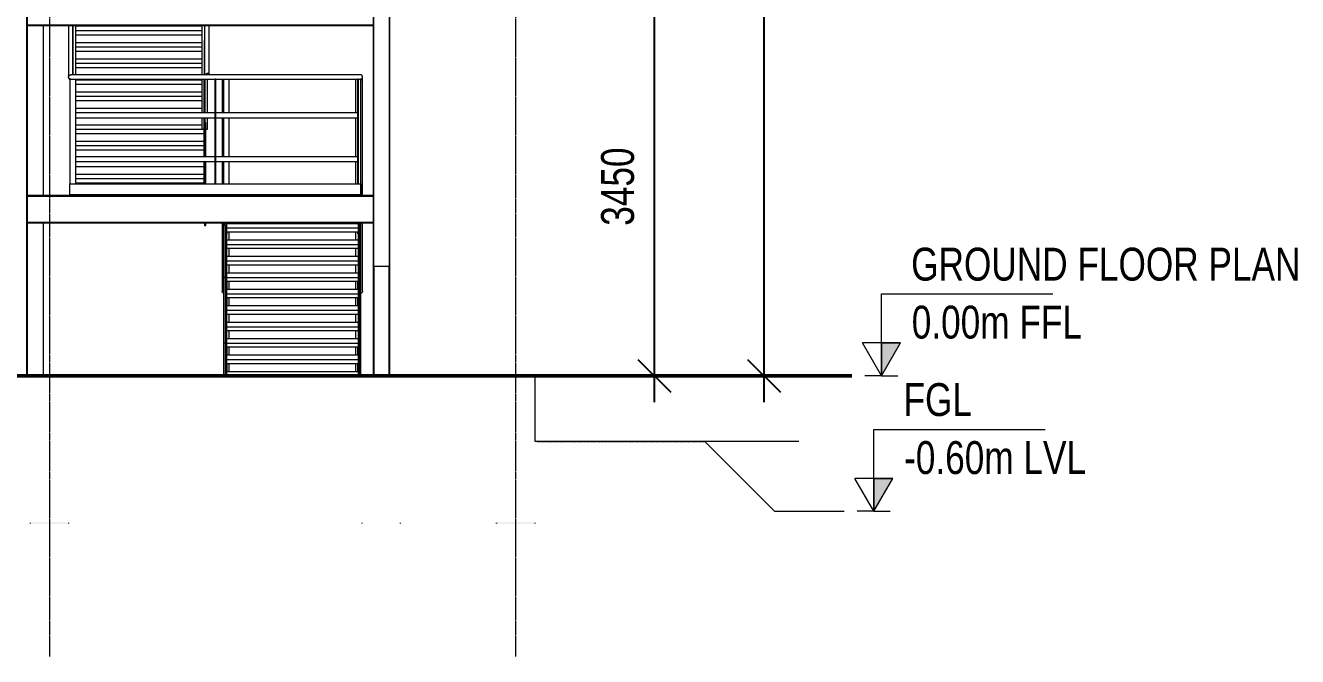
# Model space of a CAD drawing. Header units: millimetres. Extents: x -29259 to 87313, y -139821 to 46728.
# Drawn here: x 48352 to 59949, y -120273 to -114518 of the extents above; entities that cross this region are included whole.
import ezdxf

# ---------------------------------------------------------------- set-up
doc = ezdxf.new("R2010")
doc.units = ezdxf.units.MM
for name, pattern in [('Centre', [31.75, 6.35, -4.7625, 15.875, -4.7625]), ('Grid Line', [22.225, 12.7, -3.175, 3.175, -3.175]), ('Hidden', [7.14375, 4.7625, -2.38125])]:
    doc.linetypes.add(name, pattern=pattern)
for name, color, linetype, lineweight in [('A-ANNO-DIMS', 211, 'Continuous', 9), ('A-DETL-PATH', 215, 'Continuous', 50), ('A-DETL-THIN', 151, 'Continuous', 9), ('A-FLOR-HRAL', 11, 'Continuous', 9), ('A-FLOR-LEVL', 51, 'Continuous', 9), ('A-WALL', 113, 'Continuous', 18), ('P-PIPE', 3, 'Continuous', 9), ('S-BEAM', 12, 'Continuous', 9), ('S-COLS', 52, 'Continuous', 18), ('S-GRID', 8, 'Continuous', 9), ('S-STRS', 31, 'Continuous', 9)]:
    doc.layers.add(name, color=color, linetype=linetype, lineweight=lineweight)
doc.styles.add('Century Gothic', font='GOTHIC.TTF', dxfattribs={"width": 0.8, "height": 450})
doc.styles.add('Century Gothic_2', font='GOTHIC.TTF', dxfattribs={"width": 0.8, "height": 300})
doc.dimstyles.new('Diagonal_-_3mm_Century_Gothic', dxfattribs={"dimscale": 304.8, "dimtxt": 313.250481, "dimasz": 0.984252, "dimexe": 0.787402, "dimexo": 0.492126, "dimgap": 0.574147, "dimtad": 1, "dimdec": 0, "dimzin": 0, "dimdsep": 46, "dimtxsty": 'Century Gothic_2', "dimblk1": 'OBLIQUE', "dimblk2": 'OBLIQUE', "dimsah": 1, "dimcen": 0.09, "dimdle": 0.787402, "dimazin": 0, "dimtfac": 1, "dimtdec": 4, "dimtix": 1, "dimtmove": 0, "dimatfit": 3, "dimfxl": 1, "dimtvp": 1, "dimtfill": 1, "dimtolj": 1, "dimtzin": 0, "dimarcsym": 2})

# ---------------------------------------------------------------- blocks, each defined once
blk = doc.blocks.new('RHS-Rectangular Hollow Section-Column - 300x150x6RHS-1471295-SOUTH FACADE')
at = {"layer": 'S-COLS', "color": 250, "linetype": 'Hidden', "lineweight": 9}
for p, q in [((17480, 1000), (17480, 0)), ((17618, 0), (17618, 1000))]:
    blk.add_line(p, q, dxfattribs=at)
blk = doc.blocks.new('RHS-Rectangular Hollow Section-Column - 1452499-SOUTH FACADE')
at = {"layer": 'S-COLS', "color": 250, "lineweight": 9}
for p, q in [((17474, 1000), (17474, 0)), ((17474, 1000), (17486, 1000)), ((17486, 1000), (17612, 1000)), ((17612, 1000), (17624, 1000)), ((17624, 0), (17624, 1000))]:
    blk.add_line(p, q, dxfattribs=at)
blk = doc.blocks.new('Roaster Building_ST_RVT2022_detached_rvt-2-SOUTH FACADE')
at = {"layer": 'S-COLS', "lineweight": 5}
blk.add_hatch(color=10, dxfattribs=at).paths.add_polyline_path([(18949, -1346), (18949, -1340), (18599, -1340), (18599, -1346)])
at = {"layer": 'S-COLS', "color": 250, "lineweight": 9}
for p, q in [((14349, -1346), (14349, -1340)), ((14699, -1346), (14699, -1340)), ((17374, -1346), (17374, -1340)), ((17724, -1346), (17724, -1340))]:
    blk.add_line(p, q, dxfattribs=at)
at = {"layer": 'S-COLS', "color": 254}
for p, q in [((18599, -1346), (18599, -1340)), ((18949, -1346), (18949, -1340))]:
    blk.add_line(p, q, dxfattribs=at)
at = {"layer": 'S-COLS', "color": 250, "lineweight": 9}
for name in ['RHS-Rectangular Hollow Section-Column - 1452499-SOUTH FACADE', 'RHS-Rectangular Hollow Section-Column - 300x150x6RHS-1471295-SOUTH FACADE']:
    blk.add_blockref(name, (0, 0), dxfattribs=at)
blk = doc.blocks.new('RHS-Rectangular Hollow Section-Column - 300x150x6RHS-1532597-SOUTH FACADE')
at = {"layer": 'S-COLS', "color": 250, "linetype": 'Hidden', "lineweight": 9}
for p, q in [((17480, 0), (17480, 14535)), ((17618, 14535), (17618, 0))]:
    blk.add_line(p, q, dxfattribs=at)
blk = doc.blocks.new('RHS-Rectangular Hollow Section-Column - 804097-SOUTH FACADE')
at = {"layer": 'S-COLS', "color": 250, "lineweight": 9}
for p, q in [((17474, 14535), (17474, 0)), ((17474, 14535), (17486, 14535)), ((17486, 14535), (17612, 14535)), ((17612, 14535), (17624, 14535)), ((17624, 0), (17624, 14535))]:
    blk.add_line(p, q, dxfattribs=at)
blk = doc.blocks.new('RHS-Rectangular Hollow Section - 250x150x6RHS-1527155-SOUTH FACADE')
at = {"layer": 'S-BEAM', "color": 250}
for p, q in [((17474, 3445), (14318, 3445)), ((14318, 3195), (17474, 3195))]:
    blk.add_line(p, q, dxfattribs=at)
at = {"layer": 'S-BEAM', "color": 250, "linetype": 'Hidden'}
for p, q in [((14318, 3439), (17474, 3439)), ((14318, 3201), (17474, 3201))]:
    blk.add_line(p, q, dxfattribs=at)
blk = doc.blocks.new('Railing - MS FLAT 50x5mm-1534085-SOUTH FACADE')
at = {"layer": 'A-FLOR-HRAL', "color": 253}
for p, q in [((15912, 4023), (15937, 4023)), ((15912, 4020), (15912, 4023)), ((15912, 4020), (15912, 3445)), ((15937, 4020), (15912, 4020))]:
    blk.add_line(p, q, dxfattribs=at)
blk = doc.blocks.new('Railing - MS FLAT 50x5mm-1534083-SOUTH FACADE')
at = {"layer": 'A-FLOR-HRAL', "color": 253}
for p, q in [((15912, 3195), (15912, 2745)), ((15912, 2705), (15912, 2400)), ((15962, 2400), (15962, 2705)), ((15912, 2350), (15912, 2250)), ((15962, 2250), (15962, 2350)), ((15949, 2250), (15962, 2250))]:
    blk.add_line(p, q, dxfattribs=at)
blk = doc.blocks.new('Railing - MS FLAT 50x5mm-1534081-SOUTH FACADE')
at = {"layer": 'A-FLOR-HRAL', "color": 253}
for p, q in [((16112, 900), (16112, 1395)), ((16162, 1390), (16162, 1395)), ((16162, 1240), (16162, 1310)), ((16162, 1090), (16162, 1160)), ((16162, 940), (16162, 1010)), ((16112, 900), (16125, 900))]:
    blk.add_line(p, q, dxfattribs=at)
blk = doc.blocks.new('Railing - MS FLAT 50x5mm-1534079-SOUTH FACADE')
at = {"layer": 'A-FLOR-HRAL', "color": 253}
for p, q in [((16112, 300), (16112, 900)), ((16162, 790), (16162, 860)), ((16162, 640), (16162, 710)), ((16162, 490), (16162, 560)), ((16162, 340), (16162, 410)), ((16112, 300), (16125, 300))]:
    blk.add_line(p, q, dxfattribs=at)
blk = doc.blocks.new('Railing - MS FLAT 50x5mm-1533993-SOUTH FACADE')
at = {"layer": 'A-FLOR-HRAL', "color": 253}
for p, q in [((15912, 4505), (15912, 4023)), ((15937, 4505), (15912, 4505))]:
    blk.add_line(p, q, dxfattribs=at)
blk = doc.blocks.new('Railing - MS FLAT 50x5mm-V44-SOUTH FACADE')
at = {"layer": 'A-FLOR-HRAL', "color": 253}
for p, q in [((15934, 2400), (15934, 2705)), ((15940, 2705), (15940, 2400)), ((15934, 2000), (15934, 2350)), ((15940, 2350), (15940, 2000)), ((15934, 1750), (15934, 1950)), ((15940, 1950), (15940, 1750))]:
    blk.add_line(p, q, dxfattribs=at)
blk = doc.blocks.new('Railing - MS FLAT 50x5mm-1534076-SOUTH FACADE')
at = {"layer": 'A-FLOR-HRAL', "color": 253}
for p, q in [((16112, 2400), (16112, 2701)), ((16162, 2701), (16112, 2701)), ((16162, 2400), (16162, 2701)), ((16112, 2000), (16112, 2350)), ((16162, 2000), (16162, 2350)), ((16112, 1750), (16112, 1950)), ((16162, 1750), (16162, 1950))]:
    blk.add_line(p, q, dxfattribs=at)
blk = doc.blocks.new('Railing - MS FLAT 50x5mm-V45-SOUTH FACADE')
at = {"layer": 'A-FLOR-HRAL', "color": 253}
for p, q in [((16140, 4002), (16140, 4093)), ((16140, 3831), (16140, 3922)), ((16140, 3661), (16140, 3751)), ((16140, 3490), (16140, 3581))]:
    blk.add_line(p, q, dxfattribs=at)
blk = doc.blocks.new('Railing - MS FLAT 50x5mm-V46-SOUTH FACADE')
at = {"layer": 'A-FLOR-HRAL', "color": 253}
for p, q in [((16112, 0), (16112, 300)), ((16162, 190), (16162, 260)), ((16162, 40), (16162, 110))]:
    blk.add_line(p, q, dxfattribs=at)
blk = doc.blocks.new('Railing - Railing-1515944-SOUTH FACADE')
at = {"layer": 'A-FLOR-HRAL', "color": 253}
for p, q in [((15937, 4200), (15934, 4200)), ((15934, 4200), (15934, 4023)), ((15976, 4200), (16112, 4200)), ((16112, 4150), (15976, 4150)), ((15934, 3720), (15934, 3445)), ((15977, 3800), (16112, 3800)), ((16112, 3750), (15977, 3750)), ((15934, 3059), (15934, 2745)), ((16139, 1395), (16139, 1390)), ((16139, 1310), (16139, 1296)), ((16139, 860), (16139, 790)), ((16139, 710), (16139, 646)), ((16139, 260), (16139, 190)), ((16139, 110), (16139, 40))]:
    blk.add_line(p, q, dxfattribs=at)
for name in ['Railing - MS FLAT 50x5mm-1533993-SOUTH FACADE', 'Railing - MS FLAT 50x5mm-V45-SOUTH FACADE', 'Railing - MS FLAT 50x5mm-1534085-SOUTH FACADE', 'Railing - MS FLAT 50x5mm-1534083-SOUTH FACADE', 'Railing - MS FLAT 50x5mm-V44-SOUTH FACADE', 'Railing - MS FLAT 50x5mm-1534076-SOUTH FACADE', 'Railing - MS FLAT 50x5mm-1534081-SOUTH FACADE', 'Railing - MS FLAT 50x5mm-1534079-SOUTH FACADE', 'Railing - MS FLAT 50x5mm-V46-SOUTH FACADE']:
    blk.add_blockref(name, (0, 0))
blk = doc.blocks.new('Top Rail Type - Top Rail_Internal_-1515961-SOUTH FACADE')
at = {"layer": 'A-FLOR-HRAL', "color": 253}
for p, q in [((15937, 4525), (15937, 3445)), ((16097, 4545), (15957, 4545)), ((15977, 3445), (15977, 4525)), ((15977, 4505), (16112, 4505)), ((15937, 3195), (15937, 2745)), ((15977, 2747), (15977, 3195)), ((15977, 2745), (15977, 2747)), ((16097, 2705), (16097, 2400)), ((16137, 2698), (16137, 2705)), ((16097, 2350), (16097, 2000)), ((16097, 1950), (16097, 1750)), ((16097, 1395), (16097, 772))]:
    blk.add_line(p, q, dxfattribs=at)
at = {"layer": 'A-FLOR-HRAL', "color": 253, "flags": 128}
for points in [[(15977, 2747), (15976, 2751), (15974, 2754), (15971, 2757), (15967, 2758), (15962, 2757), (15957, 2756), (15951, 2753), (15947, 2749), (15943, 2745)], [(16097, 2704), (16099, 2701), (16102, 2699), (16107, 2698), (16111, 2698)], [(16120, 2702), (16122, 2703), (16125, 2705)], [(16111, 750), (16107, 753), (16102, 756), (16099, 761), (16097, 766), (16097, 772)]]:
    blk.add_lwpolyline(points, dxfattribs=at)
at = {"layer": 'A-FLOR-HRAL', "color": 253}
blk.add_open_spline([(15977, 4525), (15977, 4527), (15976, 4530), (15974, 4535), (15971, 4539), (15965, 4544), (15957, 4546), (15948, 4544), (15942, 4539), (15939, 4535), (15937, 4530), (15937, 4527), (15937, 4525)], degree=3, knots=[0, 0, 0, 0, 0.083333, 0.166667, 0.25, 0.333333, 0.5, 0.666667, 0.75, 0.833333, 0.916667, 1, 1, 1, 1], dxfattribs=at)
blk = doc.blocks.new('Railing - MS FLAT 50x5mm-1534088-SOUTH FACADE')
at = {"layer": 'A-FLOR-HRAL', "color": 253}
for p, q in [((14737, 3601), (14762, 3601)), ((14762, 3598), (14737, 3598)), ((14762, 3601), (14762, 3598)), ((14762, 3445), (14762, 3598)), ((14762, 2745), (14762, 3195))]:
    blk.add_line(p, q, dxfattribs=at)
blk = doc.blocks.new('Railing - MS FLAT 50x5mm-V47-SOUTH FACADE')
at = {"layer": 'A-FLOR-HRAL', "color": 253}
for p, q in [((14740, 4505), (14737, 4505)), ((14740, 3601), (14740, 4505))]:
    blk.add_line(p, q, dxfattribs=at)
blk = doc.blocks.new('Railing - MS FLAT 50x5mm-V48-SOUTH FACADE')
at = {"layer": 'A-FLOR-HRAL', "color": 253}
for p, q in [((14347, 3450), (14347, 4505)), ((14353, 4505), (14347, 4505)), ((14353, 3450), (14353, 4505)), ((14347, 3450), (14353, 3450))]:
    blk.add_line(p, q, dxfattribs=at)
blk = doc.blocks.new('Railing - Railing-1517779-SOUTH FACADE')
at = {"layer": 'A-FLOR-HRAL', "color": 253}
for p, q in [((14353, 4200), (14697, 4200)), ((14739, 3601), (14739, 4188)), ((14697, 4150), (14353, 4150)), ((14353, 3800), (14697, 3800)), ((14697, 3750), (14353, 3750)), ((14739, 2745), (14739, 3195))]:
    blk.add_line(p, q, dxfattribs=at)
for name in ['Railing - MS FLAT 50x5mm-V48-SOUTH FACADE', 'Railing - MS FLAT 50x5mm-V47-SOUTH FACADE', 'Railing - MS FLAT 50x5mm-1534088-SOUTH FACADE']:
    blk.add_blockref(name, (0, 0))
blk = doc.blocks.new('Top Rail Type - Top Rail_Internal_-1517796-SOUTH FACADE')
at = {"layer": 'A-FLOR-HRAL', "color": 253}
for p, q in [((14717, 4545), (14350, 4545)), ((14350, 4525), (14350, 4545)), ((14350, 4505), (14350, 4525)), ((14717, 4545), (14717, 4525)), ((14350, 4505), (14697, 4505)), ((14697, 4512), (14697, 3445)), ((14737, 3445), (14737, 4512)), ((14697, 3195), (14697, 2722)), ((14737, 2745), (14737, 3195)), ((14697, 2724), (14697, 2722))]:
    blk.add_line(p, q, dxfattribs=at)
at = {"layer": 'A-FLOR-HRAL', "color": 253, "flags": 128}
for points in [[(14717, 4534), (14722, 4534), (14727, 4531), (14731, 4528), (14734, 4523), (14736, 4518), (14737, 4512)], [(14697, 2722), (14697, 2716), (14699, 2711), (14702, 2706), (14707, 2703), (14711, 2700)]]:
    blk.add_lwpolyline(points, dxfattribs=at)
blk = doc.blocks.new('Railing - MS FLAT 50x5mm-1534092-SOUTH FACADE')
at = {"layer": 'A-FLOR-HRAL', "color": 253}
for p, q in [((17312, 860), (17312, 790)), ((17362, 300), (17362, 900)), ((17312, 710), (17312, 640)), ((17312, 560), (17312, 490)), ((17312, 410), (17312, 340)), ((17349, 300), (17362, 300))]:
    blk.add_line(p, q, dxfattribs=at)
blk = doc.blocks.new('Railing - MS FLAT 50x5mm-1534090-SOUTH FACADE')
at = {"layer": 'A-FLOR-HRAL', "color": 253}
for p, q in [((17362, 1645), (17362, 1650)), ((17312, 1395), (17312, 1390)), ((17362, 900), (17362, 1395)), ((17312, 1310), (17312, 1240)), ((17312, 1160), (17312, 1090)), ((17312, 1010), (17312, 940)), ((17349, 900), (17362, 900))]:
    blk.add_line(p, q, dxfattribs=at)
blk = doc.blocks.new('Railing - MS FLAT 50x5mm-V76-SOUTH FACADE')
at = {"layer": 'A-FLOR-HRAL', "color": 253}
for p, q in [((17312, 260), (17312, 190)), ((17362, 0), (17362, 300)), ((17312, 110), (17312, 40))]:
    blk.add_line(p, q, dxfattribs=at)
blk = doc.blocks.new('Railing - MS FLAT 50x5mm-V77-SOUTH FACADE')
at = {"layer": 'A-FLOR-HRAL', "color": 253}
for p, q in [((17312, 2701), (17312, 2400)), ((17334, 2701), (17312, 2701)), ((17362, 2701), (17340, 2701)), ((17362, 1750), (17362, 2701)), ((17312, 2350), (17312, 2000)), ((17312, 1950), (17312, 1750))]:
    blk.add_line(p, q, dxfattribs=at)
blk = doc.blocks.new('Railing - Railing-1535804-SOUTH FACADE')
at = {"layer": 'A-FLOR-HRAL', "color": 253}
for p, q in [((17339, 1645), (17339, 1650)), ((17334, 1390), (17334, 1395)), ((17334, 1296), (17334, 1310)), ((17334, 790), (17334, 860)), ((17334, 646), (17334, 710)), ((17334, 190), (17334, 260)), ((17334, 40), (17334, 110))]:
    blk.add_line(p, q, dxfattribs=at)
for name in ['Railing - MS FLAT 50x5mm-V77-SOUTH FACADE', 'Railing - MS FLAT 50x5mm-1534090-SOUTH FACADE', 'Railing - MS FLAT 50x5mm-1534092-SOUTH FACADE', 'Railing - MS FLAT 50x5mm-V76-SOUTH FACADE']:
    blk.add_blockref(name, (0, 0))
blk = doc.blocks.new('Top Rail Type - Top Rail_Internal_-1535808-SOUTH FACADE')
at = {"layer": 'A-FLOR-HRAL', "color": 253}
for p, q in [((17377, 2722), (17377, 2724)), ((17377, 1645), (17377, 2722)), ((17377, 772), (17377, 1395))]:
    blk.add_line(p, q, dxfattribs=at)
at = {"layer": 'A-FLOR-HRAL', "color": 253, "flags": 128}
for points in [[(17362, 2700), (17367, 2703), (17371, 2706), (17374, 2711), (17376, 2716), (17377, 2722)], [(17377, 772), (17376, 766), (17374, 761), (17371, 756), (17367, 753), (17362, 750)]]:
    blk.add_lwpolyline(points, dxfattribs=at)
blk = doc.blocks.new('Railing - MS FLAT 50x5mm-V70-SOUTH FACADE')
at = {"layer": 'A-FLOR-HRAL', "color": 253}
for p, q in [((16034, 10720), (16034, 11675)), ((16040, 11675), (16034, 11675)), ((16040, 10720), (16040, 11675))]:
    blk.add_line(p, q, dxfattribs=at)
blk = doc.blocks.new('Railing - MS FLAT 50x5mm-V71-SOUTH FACADE')
at = {"layer": 'A-FLOR-HRAL', "color": 253}
for p, q in [((14712, 10720), (14712, 11675)), ((14717, 11675), (14712, 11675)), ((14762, 10720), (14762, 11675))]:
    blk.add_line(p, q, dxfattribs=at)
blk = doc.blocks.new('Railing - MS FLAT 50x5mm-V72-SOUTH FACADE')
at = {"layer": 'A-FLOR-HRAL', "color": 253}
for p, q in [((17312, 11675), (17312, 11370)), ((17362, 11675), (17357, 11675)), ((17362, 10720), (17362, 11675)), ((17312, 11320), (17312, 10970)), ((17312, 10920), (17312, 10720))]:
    blk.add_line(p, q, dxfattribs=at)
blk = doc.blocks.new('Railing - Railing-1535953-SOUTH FACADE')
at = {"layer": 'A-FLOR-HRAL', "color": 253}
for p, q in [((14762, 2400), (16034, 2400)), ((16034, 2350), (14762, 2350)), ((16040, 2400), (17334, 2400)), ((17334, 2350), (16040, 2350)), ((14762, 2000), (16034, 2000)), ((16040, 2000), (17334, 2000)), ((16034, 1950), (14762, 1950)), ((17334, 1950), (16040, 1950)), ((14709, 1650), (14709, 1750)), ((14709, 1750), (17359, 1750)), ((17359, 1750), (17359, 1650)), ((17364, 1750), (17359, 1750)), ((17359, 1750), (17359, 1650)), ((17364, 1650), (17364, 1750)), ((17359, 1650), (14709, 1650)), ((17359, 1650), (17364, 1650))]:
    blk.add_line(p, q, dxfattribs=at)
for name, p in [('Railing - MS FLAT 50x5mm-V71-SOUTH FACADE', (0, -8970)), ('Railing - MS FLAT 50x5mm-V70-SOUTH FACADE', (0, -8970)), ('Railing - MS FLAT 50x5mm-V72-SOUTH FACADE', (0, -8970)), ('Railing - MS FLAT 50x5mm-V70-SOUTH FACADE', (1300, -8970))]:
    blk.add_blockref(name, p)
blk = doc.blocks.new('Top Rail Type - Top Rail_Internal_-1535957-SOUTH FACADE')
at = {"layer": 'A-FLOR-HRAL', "color": 253}
for p, q in [((17357, 2745), (14717, 2745)), ((14717, 2705), (17357, 2705))]:
    blk.add_line(p, q, dxfattribs=at)
for points, knots in [([(14697, 2725), (14697, 2727), (14697, 2729), (14698, 2733), (14699, 2735), (14700, 2737), (14702, 2738), (14703, 2739), (14704, 2741), (14706, 2742), (14708, 2743), (14709, 2743), (14710, 2744), (14711, 2744), (14713, 2745), (14714, 2745), (14715, 2745), (14716, 2745), (14717, 2745)], [0, 0, 0, 0, 0.0833333, 0.125, 0.1666667, 0.2083333, 0.2291667, 0.25, 0.2916667, 0.3333333, 0.3541667, 0.375, 0.3958333, 0.4166667, 0.4375, 0.4583333, 0.4791667, 0.5, 0.5, 0.5, 0.5]), ([(14717, 2705), (14716, 2705), (14715, 2705), (14714, 2705), (14713, 2705), (14711, 2706), (14710, 2706), (14709, 2707), (14708, 2707), (14707, 2708), (14705, 2708), (14704, 2709), (14703, 2711), (14702, 2712), (14700, 2713), (14699, 2715), (14698, 2717), (14697, 2721), (14697, 2723), (14697, 2725)], [0.5, 0.5, 0.5, 0.5, 0.5208333, 0.5416667, 0.5625, 0.5833333, 0.6041667, 0.625, 0.6458333, 0.6666667, 0.6875, 0.7083333, 0.75, 0.7708333, 0.7916667, 0.8333333, 0.875, 0.9166667, 1, 1, 1, 1]), ([(17377, 2725), (17377, 2727), (17376, 2729), (17375, 2733), (17374, 2735), (17373, 2737), (17372, 2738), (17370, 2739), (17369, 2741), (17367, 2742), (17365, 2743), (17364, 2743), (17363, 2744), (17362, 2744), (17361, 2745), (17359, 2745), (17358, 2745), (17357, 2745), (17357, 2745)], [0, 0, 0, 0, 0.0833333, 0.125, 0.1666667, 0.2083333, 0.2291667, 0.25, 0.2916667, 0.3333333, 0.3541667, 0.375, 0.3958333, 0.4166667, 0.4375, 0.4583333, 0.4791667, 0.5, 0.5, 0.5, 0.5]), ([(17357, 2705), (17357, 2705), (17358, 2705), (17359, 2705), (17361, 2705), (17362, 2706), (17363, 2706), (17364, 2707), (17365, 2707), (17367, 2708), (17368, 2708), (17369, 2709), (17370, 2711), (17372, 2712), (17373, 2713), (17374, 2715), (17375, 2717), (17376, 2721), (17377, 2723), (17377, 2725)], [0.5, 0.5, 0.5, 0.5, 0.5208333, 0.5416667, 0.5625, 0.5833333, 0.6041667, 0.625, 0.6458333, 0.6666667, 0.6875, 0.7083333, 0.75, 0.7708333, 0.7916667, 0.8333333, 0.875, 0.9166667, 1, 1, 1, 1])]:
    blk.add_open_spline(points, degree=3, knots=knots, dxfattribs=at)
blk = doc.blocks.new('Roaster Building_ST_RVT2022 _SST__rvt-2-SOUTH FACADE')
at = {"layer": 'S-COLS', "lineweight": 5}
for points in [[(14699, -1346), (14699, -1340), (14349, -1340), (14349, -1346), (14388, -1346)], [(18949, -1346), (18950, -1346), (18949, -1340), (18600, -1340), (18600, -1346)]]:
    blk.add_hatch(color=10, dxfattribs=at).paths.add_polyline_path(points)
at = {"layer": 'S-COLS', "color": 254}
for p, q in [((18950, -600), (18950, -450)), ((14349, -1346), (14349, -1340)), ((14699, -1346), (14699, -1340)), ((18600, -1346), (18600, -1340)), ((18950, -1346), (18950, -1340))]:
    blk.add_line(p, q, dxfattribs=at)
at = {"layer": 'S-COLS', "color": 250, "lineweight": 9}
for p, q in [((17374, -1346), (17374, -1340)), ((17724, -1346), (17724, -1340))]:
    blk.add_line(p, q, dxfattribs=at)
at = {"layer": 'S-STRS', "color": 253}
for p, q in [((14762, 3190), (15912, 3190)), ((14762, 3150), (15912, 3150)), ((14762, 3110), (15912, 3110)), ((14762, 3040), (15912, 3040)), ((14762, 3000), (15912, 3000)), ((14762, 2960), (15912, 2960)), ((14762, 2890), (15912, 2890)), ((14762, 2850), (15912, 2850)), ((14762, 2810), (15912, 2810)), ((14762, 2700), (15912, 2700)), ((14762, 2660), (15912, 2660)), ((14762, 2590), (15912, 2590)), ((14762, 2550), (15912, 2550)), ((14762, 2510), (15912, 2510)), ((14762, 2440), (15912, 2440)), ((14762, 2290), (15912, 2290)), ((14762, 2250), (15934, 2250)), ((14762, 2210), (15934, 2210)), ((15949, 2000), (15949, 2311)), ((14762, 2140), (15934, 2140)), ((14762, 2100), (15934, 2100)), ((14762, 2060), (15934, 2060)), ((14762, 1910), (15934, 1910)), ((15949, 1750), (15949, 1950)), ((14762, 1840), (15934, 1840)), ((14762, 1800), (15934, 1800)), ((14762, 1760), (15934, 1760)), ((14725, 1650), (14725, 1645)), ((14737, 1645), (14737, 1650)), ((17337, 1645), (17337, 1650)), ((15937, 1395), (15937, 1372)), ((15949, 1372), (15949, 1395)), ((16125, 1372), (16125, 1395)), ((16137, 1395), (16137, 1372)), ((17337, 1395), (17337, 0)), ((17349, 1395), (17349, 0)), ((15937, 1372), (15949, 1372)), ((16125, 1372), (16125, 0)), ((16137, 1372), (16125, 1372)), ((16137, 1390), (17337, 1390)), ((16137, 1372), (16137, 0)), ((17337, 1345), (16137, 1345)), ((17337, 1310), (16137, 1310)), ((16137, 1240), (17337, 1240)), ((17337, 1195), (16137, 1195)), ((17337, 1160), (16137, 1160)), ((16137, 1090), (17337, 1090)), ((17337, 1045), (16137, 1045)), ((17337, 1010), (16137, 1010)), ((16137, 940), (17337, 940)), ((17337, 895), (16137, 895)), ((17337, 860), (16137, 860)), ((16137, 790), (17337, 790)), ((17337, 745), (16137, 745)), ((17337, 710), (16137, 710)), ((16137, 640), (17337, 640)), ((17337, 595), (16137, 595)), ((17337, 560), (16137, 560)), ((16137, 490), (17337, 490)), ((17337, 445), (16137, 445)), ((17337, 410), (16137, 410)), ((16137, 340), (17337, 340)), ((17337, 295), (16137, 295)), ((17337, 260), (16137, 260)), ((16137, 190), (17337, 190)), ((17337, 145), (16137, 145)), ((17337, 110), (16137, 110)), ((16137, 40), (17337, 40))]:
    blk.add_line(p, q, dxfattribs=at)
at = {"layer": 'A-FLOR-HRAL', "color": 250, "lineweight": 9}
for name in ['Top Rail Type - Top Rail_Internal_-1517796-SOUTH FACADE', 'Top Rail Type - Top Rail_Internal_-1515961-SOUTH FACADE', 'Railing - Railing-1517779-SOUTH FACADE', 'Railing - Railing-1515944-SOUTH FACADE', 'Top Rail Type - Top Rail_Internal_-1535957-SOUTH FACADE', 'Railing - Railing-1535953-SOUTH FACADE', 'Railing - Railing-1535804-SOUTH FACADE', 'Top Rail Type - Top Rail_Internal_-1535808-SOUTH FACADE']:
    blk.add_blockref(name, (0, 0), dxfattribs=at)
at = {"layer": 'S-BEAM', "color": 250, "lineweight": 9}
for p in [(0, 0), (0, -1800)]:
    blk.add_blockref('RHS-Rectangular Hollow Section - 250x150x6RHS-1527155-SOUTH FACADE', p, dxfattribs=at)
at = {"layer": 'S-COLS', "color": 250, "lineweight": 9}
for name in ['RHS-Rectangular Hollow Section-Column - 804097-SOUTH FACADE', 'RHS-Rectangular Hollow Section-Column - 300x150x6RHS-1532597-SOUTH FACADE']:
    blk.add_blockref(name, (0, 0), dxfattribs=at)
blk = doc.blocks.new('Level - M_Level Head - Circle 3-912024-SOUTH FACADE')
at = {"layer": 'A-FLOR-LEVL'}
blk.add_hatch(color=256, dxfattribs=at).paths.add_polyline_path([(22107, 300), (22280, 300), (22107, 0)])
for p, q in [((22107, 747), (23669, 747)), ((22107, 300), (22107, 747)), ((22107, 0), (21934, 300)), ((22107, 300), (21934, 300)), ((22107, 0), (22280, 300)), ((22107, 300), (22280, 300)), ((22107, 0), (22107, 300)), ((22107, 300), (22107, 0)), ((22107, 0), (22280, 300)), ((22280, 300), (22107, 300)), ((22107, 0), (21957, 0)), ((22107, 0), (22257, 0))]:
    blk.add_line(p, q, dxfattribs=at)
blk = doc.blocks.new('_Oblique')
at = {"color": 0, "linetype": 'ByBlock', "lineweight": -2}
blk.add_line((-0.5, -0.5), (0.5, 0.5), dxfattribs=at)
blk = doc.blocks.new('*D1159')
at = {"layer": 'A-ANNO-DIMS', "color": 0, "lineweight": -2, "transparency": 16777216}
for p, q in [((54085, -114023), (54085, -117953)), ((54147, -114263), (53845, -114263)), ((54147, -117713), (53845, -117713))]:
    blk.add_line(p, q, dxfattribs=at)
at = {"layer": 'Defpoints', "color": 0, "transparency": 16777216}
for p in [(54297, -114263), (54085, -117713), (54297, -117713)]:
    blk.add_point(p, dxfattribs=at)
at = {"layer": 'A-ANNO-DIMS', "color": 0, "lineweight": -2, "transparency": 16777216, "xscale": 299.9999999999999, "yscale": 299.9999999999999, "zscale": 299.9999999999999}
for p, rotation in [((54085, -114263), 90), ((54085, -117713), 270)]:
    blk.add_blockref('_Oblique', p, dxfattribs=dict(at, rotation=rotation))
at = {"layer": 'A-ANNO-DIMS', "color": 0, "transparency": 16777216, "insert": (53752, -115988), "char_height": 300, "width": 883.07, "attachment_point": 5, "rotation": 90, "style": 'Century Gothic_2', "bg_fill": 3, "box_fill_scale": 1.1, "bg_fill_color": 256, "bg_fill_true_color": 13158600, "bg_fill_transparency": 0}
blk.add_mtext('\\A1;3450', dxfattribs=at)
blk = doc.blocks.new('*D1160')
at = {"layer": 'A-ANNO-DIMS', "color": 0, "lineweight": -2, "transparency": 16777216}
for p, q in [((55085, -104673), (55085, -117953)), ((55147, -104913), (54845, -104913)), ((55147, -117713), (54845, -117713))]:
    blk.add_line(p, q, dxfattribs=at)
at = {"layer": 'Defpoints', "color": 0, "transparency": 16777216}
for p in [(55297, -104913), (55085, -117713), (55297, -117713)]:
    blk.add_point(p, dxfattribs=at)
at = {"layer": 'A-ANNO-DIMS', "color": 0, "lineweight": -2, "transparency": 16777216, "xscale": 299.9999999999999, "yscale": 299.9999999999999, "zscale": 299.9999999999999}
for p, rotation in [((55085, -104913), 90), ((55085, -117713), 270)]:
    blk.add_blockref('_Oblique', p, dxfattribs=dict(at, rotation=rotation))
at = {"layer": 'A-ANNO-DIMS', "color": 0, "transparency": 16777216, "insert": (54752, -111313), "char_height": 300, "width": 1103.84, "attachment_point": 5, "rotation": 90, "style": 'Century Gothic_2', "bg_fill": 3, "box_fill_scale": 1.1, "bg_fill_color": 256, "bg_fill_true_color": 13158600, "bg_fill_transparency": 0}
blk.add_mtext('\\A1;12800', dxfattribs=at)
blk = doc.blocks.new('Level - M_Level Head - Circle-913975-SOUTH FACADE')
at = {"layer": 'A-FLOR-LEVL'}
blk.add_hatch(color=256, dxfattribs=at).paths.add_polyline_path([(22037, -935), (22210, -935), (22037, -1235)])
for p, q in [((22037, -488), (23599, -488)), ((22037, -935), (22037, -488)), ((22037, -1235), (21864, -935)), ((22037, -935), (21864, -935)), ((22037, -1235), (22210, -935)), ((22037, -935), (22210, -935)), ((22037, -1235), (22037, -935)), ((22037, -935), (22037, -1235)), ((22037, -1235), (22210, -935)), ((22210, -935), (22037, -935)), ((22037, -1235), (21887, -1235)), ((22037, -1235), (22187, -1235))]:
    blk.add_line(p, q, dxfattribs=at)

msp = doc.modelspace()

# ---------------------------------------------------------------- linework, layer by layer
at = {"layer": 'A-DETL-PATH'}
msp.add_line((29221.2, -117713.4), (55885, -117713.4), dxfattribs=at)
at = {"layer": 'A-DETL-THIN'}
for p, q in [((52997.9, -118313.4), (52997.9, -117713.4)), ((55401.8, -118313.4), (52997.9, -118313.4))]:
    msp.add_line(p, q, dxfattribs=at)
at = {"layer": 'A-FLOR-LEVL', "linetype": 'Centre'}
for p, q in [((28961.8, -117713.4), (55885, -117713.4)), ((53018.2, -118313.4), (54545.1, -118313.4))]:
    msp.add_line(p, q, dxfattribs=at)
at = {"layer": 'A-FLOR-LEVL'}
for p, q in [((54545.1, -118313.4), (55180.1, -118948.4)), ((55180.1, -118948.4), (55815.1, -118948.4))]:
    msp.add_line(p, q, dxfattribs=at)
at = {"layer": 'A-WALL', "color": 7, "lineweight": 25}
msp.add_line((48366.6, -117713.4), (48366.6, -104313.4), dxfattribs=at)
at = {"layer": 'P-PIPE'}
for p, q in [((48516.9, -116068.4), (48516.9, -114518.4)), ((48516.9, -117713.4), (48516.9, -116318.4))]:
    msp.add_line(p, q, dxfattribs=at)
at = {"layer": 'S-GRID', "linetype": 'Grid Line'}
for p, q in [((52822.9, -120273.2), (52822.9, -98428.8)), ((48573.2, -120273.2), (48573.2, -99698.8))]:
    msp.add_line(p, q, dxfattribs=at)

# ---------------------------------------------------------------- block references
at = {"color": 10, "lineweight": 5}
for name in ['Roaster Building_ST_RVT2022 _SST__rvt-2-SOUTH FACADE', 'Roaster Building_ST_RVT2022_detached_rvt-2-SOUTH FACADE']:
    msp.add_blockref(name, (34048.6, -117713.4), dxfattribs=at)
at = {"layer": 'A-FLOR-LEVL'}
for name in ['Level - M_Level Head - Circle 3-912024-SOUTH FACADE', 'Level - M_Level Head - Circle-913975-SOUTH FACADE']:
    msp.add_blockref(name, (34048.6, -117713.4), dxfattribs=at)

# ---------------------------------------------------------------- texts
at = {"layer": 'A-FLOR-LEVL', "char_height": 300, "attachment_point": 1, "style": 'Century Gothic'}
for s, insert, width in [('GROUND FLOOR PLAN', (56426.9, -116545), 4457.382), ('0.00m FFL', (56432.1, -117073.7), 1879.155), ('FGL', (56356.9, -117780), 750.379), ('-0.60m LVL', (56362.1, -118308.7), 2097.214)]:
    msp.add_mtext(s, dxfattribs=dict(at, insert=insert, width=width))

# ---------------------------------------------------------------- next in the draw order: dimensions: what is measured, and where the dimension line sits
at = {"layer": 'A-ANNO-DIMS'}
for base, p1, p2, override, picture, middle in [((55085, -117713.4), (55297.1, -104913.4), (55297.1, -117713.4), {"dimpost": '<>', "dimfxl": 12800}, '*D1160', (54752.5, -111313.4)), ((54085, -117713.4), (54297.1, -114263.4), (54297.1, -117713.4), {"dimpost": '<>', "dimfxl": 3450}, '*D1159', (53752.5, -115988.4))]:
    dim = msp.add_linear_dim(base=base, p1=p1, p2=p2, angle=90, dimstyle='Diagonal_-_3mm_Century_Gothic', override=override, dxfattribs=at)
    dim.commit()
    dim.dimension.update_dxf_attribs({"geometry": picture, "text_midpoint": middle})

doc.saveas('drawing.dxf')
